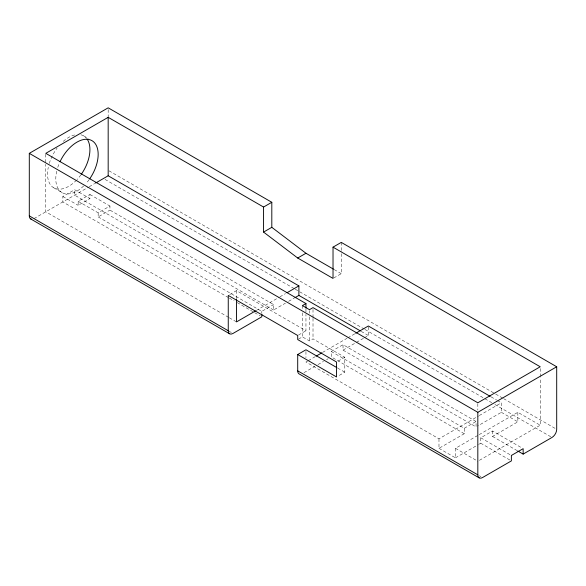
<?xml version="1.0" encoding="UTF-8"?>
<svg xmlns="http://www.w3.org/2000/svg" width="586" height="586" viewBox="0 0 586 586"><rect width="100%" height="100%" fill="white"/><g stroke="black" fill="none" stroke-linecap="round" stroke-linejoin="round"><path stroke-width="0.44" stroke-dasharray="2.93 2.2" d="M228.511 297.593L62.849 201.95L62.849 196.508L74.627 189.718L89.929 198.551L89.929 194.471L78.158 201.269L78.158 205.342L89.929 198.551M34.01 218.6L88.427 187.183M89.219 186.729L94.749 183.535M78.158 201.269L98.17 212.821L109.941 206.03L109.941 210.103L273.574 304.581L273.574 310.016L285.441 303.167M98.17 212.821L98.17 216.901L109.941 210.103M229.749 294.538L236.495 290.649L305.951 330.746L305.951 314.433M256.236 310.514L279.141 297.285M279.932 296.831L285.463 293.637M98.17 216.901L261.803 311.378L273.574 304.581M288.605 301.343L294.143 298.142M333.778 277.976L341.264 273.655L341.264 251.321M298.494 335.053L305.951 330.746M298.494 339.126L302.42 336.862L309.481 340.942L313.012 338.898L344.795 357.255L344.795 372.205L338.056 376.102M307.525 361.101L305.951 362.009L438.98 438.811L478.469 416.016M308.317 360.646L315.429 356.537M322.534 352.435L347.022 338.298M347.806 337.844L354.918 333.742M331.258 351.475L464.288 428.278L464.288 433.713L331.258 356.911L331.258 351.475L343.03 344.678L476.059 421.481L476.059 426.923L343.03 350.12L343.03 344.678M303.98 372.667L314.887 366.367M318.008 364.565L323.465 361.416M326.585 359.614L328.145 358.713M343.03 350.12L355.687 342.81M356.478 342.356L363.598 338.247M364.389 337.785L368.345 335.507L368.345 325.992M338.056 361.144L344.795 357.255M479.253 415.562L501.367 402.794L501.367 412.31L477.641 426.007M464.288 428.278L476.059 421.481M438.98 438.811L438.98 448.327L464.288 433.713M438.98 448.327L455.461 457.842L455.461 448.327L478.359 435.105M479.15 434.651L517.848 412.31L540.219 425.224L540.219 377.728M509.805 459.995L480.769 443.228L480.769 437.793L492.54 430.996L521.577 447.763M455.461 457.842L478.396 444.598M479.187 444.144L480.769 443.228M492.54 430.996L492.54 436.438L517.848 421.825L517.848 412.31M479.407 460.332L540.219 425.224M334.203 269.575L341.264 273.655M83.717 135.893L88.215 138.494M108.967 170.804L494.892 393.609M495.683 394.07L502.81 398.187M503.608 398.648L555.118 428.381M491.075 396.847L496.62 400.048M497.411 400.509L501.367 402.794M105.048 179.419L294.443 288.759M295.241 289.22L364.184 329.024M364.975 329.479L491.764 402.685M494.936 404.516L551.99 437.456M361.24 331.405L368.345 335.507M501.367 412.31L517.848 421.825M89.929 194.471L109.941 206.03M273.574 310.016L74.627 195.153L74.627 189.718M492.54 436.438L516.867 450.48M53.751 187.798L61.991 192.56A29.967 17.302 -60 0 0 83.637 185.989M62.849 196.508L78.158 205.342M480.769 437.793L510.589 455.014M229.302 298.054L234.063 300.794M237.235 302.625L253.877 312.235M254.668 312.697L260.221 315.898M337.661 368.089L344.795 372.205M228.577 317.341L45.781 211.802L45.781 164.314M229.368 317.802L236.495 321.912M455.461 448.327L477.824 461.241M229.001 331.178L231.375 332.548M479.377 475.729L480.952 476.645M540.219 368.594L540.219 376.813M477.824 403.703L477.824 410.097M341.264 242.392L341.264 250.427M313.012 309.423L313.012 317.466M313.012 318.359L313.012 338.898M309.481 310.573L309.481 313.246M309.481 316.821L309.481 340.942M305.951 308.998L305.951 313.525M305.951 351.527L305.951 357.643M302.42 305.599L302.42 309.225M302.42 312.851L302.42 336.862M261.803 311.378L261.803 313.188M236.495 290.649L236.495 298.684M108.176 109.626L108.176 116.878M45.781 154.264L45.781 163.399M80.89 134.787A29.967 17.302 -60 0 1 86.611 138.384M80.89 174.877A29.967 17.302 -60 0 1 77.132 179.47M76.561 180.07A29.967 17.302 -60 0 1 54.652 188.26A29.967 17.302 -60 0 1 48.272 167.332M49.283 163.391A29.967 17.302 -60 0 1 57.098 148.119M63.251 141.38A29.967 17.302 -60 0 1 75.982 134.67M89.131 179.638A29.967 17.302 -60 0 1 85.937 183.608M61.991 192.56A29.967 17.302 -60 0 1 56.864 170.533M57.772 167.347A29.967 17.302 -60 0 1 59.618 162.6"/><path stroke-width="0.88" d="M31.651 219.23A6.658 3.846 -60 0 1 29.3 215.882L29.3 153.349L108.176 107.817L271.809 202.287L271.809 227.331L305.951 253.262L333.419 269.12M271.809 202.287L263.568 207.048L108.176 117.332L45.781 153.349L305.951 303.555L305.951 308.09M95.54 183.081L108.176 175.785L298.889 285.887L298.889 295.403L360.449 330.951M517.658 450.934L523.152 454.106L551.99 437.456A6.658 3.846 -60 0 0 556.7 429.296L556.7 366.77L341.264 242.392L333.024 247.145L333.024 278.409L297.71 258.023L263.568 232.085L271.809 227.331M297.71 258.023L305.951 253.262M255.445 310.968L236.495 321.912L236.495 299.578M287.037 292.729L298.889 285.887M294.934 297.688L298.889 295.403M305.951 303.555L302.42 305.599L309.481 309.679L313.012 307.635L477.824 402.787L540.219 366.77L333.024 247.145M479.202 477.883L299.087 373.897A6.658 3.846 -60 0 1 297.71 370.85L297.71 354.537L305.951 349.776L336.869 367.627M316.22 356.083L321.743 352.889M355.709 333.288L368.345 325.992L490.284 396.392M29.3 153.349L477.824 412.302L556.7 366.77M297.71 354.537L336.554 376.966L336.554 362.009L297.71 339.58L297.71 335.507L228.254 295.403L228.254 330.746A6.658 3.846 -60 0 0 232.964 333.463L261.803 316.814L261.803 314.096M29.3 215.882L228.254 330.746M297.71 370.85L477.824 474.836A6.658 3.846 -60 0 0 482.534 477.553L511.373 460.904L511.373 455.469L523.152 448.671L523.152 454.106M30.677 218.93L229.631 333.793M477.824 412.302L477.824 474.836M263.568 207.048L263.568 232.085M108.176 117.332L108.176 175.785M87.087 139.021A29.967 17.302 -60 0 1 81.388 174.174M59.977 161.809A29.967 17.302 -60 0 1 91.958 140.655A29.967 17.302 -60 0 1 89.629 178.928"/></g></svg>
